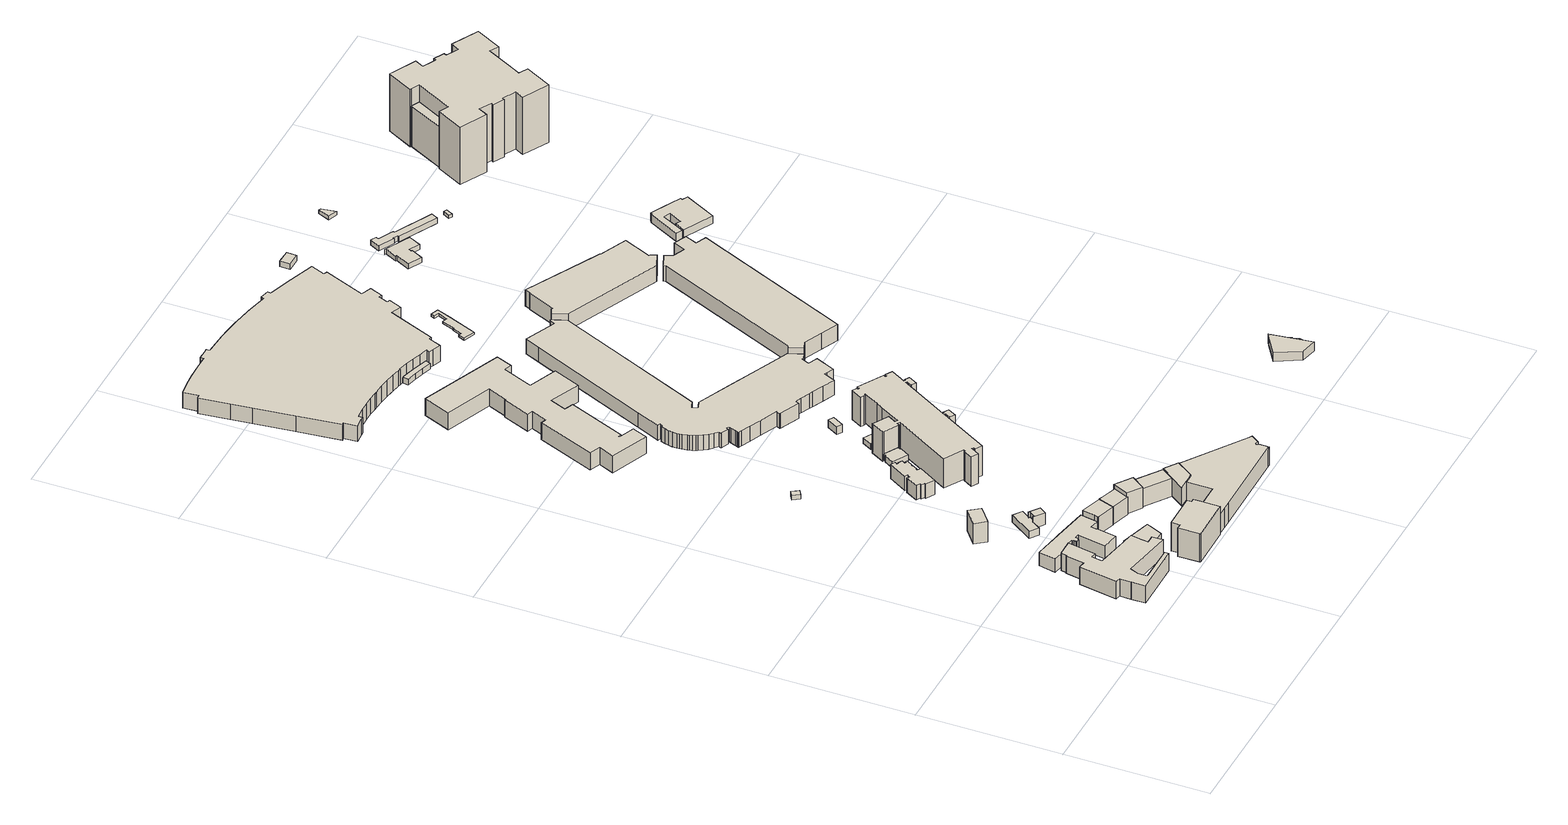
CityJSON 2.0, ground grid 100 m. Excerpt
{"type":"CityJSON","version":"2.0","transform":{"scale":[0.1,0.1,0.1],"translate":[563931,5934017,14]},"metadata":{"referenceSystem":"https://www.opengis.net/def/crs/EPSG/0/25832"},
"CityObjects":{
"building1":{"type":"Building","attributes":{"Gemeindeschluessel":"02100111","Geometrietyp2DReferenz":"3000","BezugspunktDach":"2000","function":"31001_2070","measuredHeight":17.82,"storeysAboveGround":4},"address":[{"country":"Germany","locality":"Hamburg","thoroughfareName":"Simon-von-Utrecht-Straße","postcode":"20359"}],"geometry":[{"type":"Solid","lod":"1","boundaries":[[[[0,1,2,3,4,5,6,7,8,9,10,11,12,13,14,15,16,17,18,19,20,21,22,23,24,25,26]],[[27,28,29,30,31,32,33,34,35,36,37,38,39,40,41,42,43,44,45,46,47,48,49,50,51,52,53]],[[25,27,53,26]],[[24,28,27,25]],[[23,29,28,24]],[[22,30,29,23]],[[21,31,30,22]],[[20,32,31,21]],[[19,33,32,20]],[[18,34,33,19]],[[17,35,34,18]],[[16,36,35,17]],[[15,37,36,16]],[[14,38,37,15]],[[13,39,38,14]],[[12,40,39,13]],[[11,41,40,12]],[[10,42,41,11]],[[9,43,42,10]],[[8,44,43,9]],[[7,45,44,8]],[[6,46,45,7]],[[5,47,46,6]],[[4,48,47,5]],[[3,49,48,4]],[[2,50,49,3]],[[1,51,50,2]],[[0,52,51,1]],[[26,53,52,0]]]]}]},
"building2":{"type":"Building","attributes":{"Gemeindeschluessel":"02100111","Geometrietyp2DReferenz":"3000","BezugspunktDach":"2000","function":"31001_1120","measuredHeight":20.83,"storeysAboveGround":4},"address":[{"country":"Germany","locality":"Hamburg","thoroughfareNumber":"7","thoroughfareName":"Clemens-Schultz-Straße","postcode":"20359"}],"geometry":[{"type":"Solid","lod":"1","boundaries":[[[[54,55,56,57,58,59,60,61,62,63,64,65,66,67,68,69,70,71,72,73,74,75,76,77,78,79,80]],[[81,82,83,84,85,86,87,88,89,90,91,92,93,94,95,96,97,98,99,100,101,102,103,104,105,106,107]],[[79,81,107,80]],[[78,82,81,79]],[[77,83,82,78]],[[76,84,83,77]],[[75,85,84,76]],[[74,86,85,75]],[[73,87,86,74]],[[72,88,87,73]],[[71,89,88,72]],[[70,90,89,71]],[[69,91,90,70]],[[68,92,91,69]],[[67,93,92,68]],[[66,94,93,67]],[[65,95,94,66]],[[64,96,95,65]],[[63,97,96,64]],[[62,98,97,63]],[[61,99,98,62]],[[60,100,99,61]],[[59,101,100,60]],[[58,102,101,59]],[[57,103,102,58]],[[56,104,103,57]],[[55,105,104,56]],[[54,106,105,55]],[[80,107,106,54]]]]}]},
"building3":{"type":"Building","attributes":{"Gemeindeschluessel":"02100111","Geometrietyp2DReferenz":"3000","BezugspunktDach":"2000","function":"31001_2070","measuredHeight":17,"storeysAboveGround":4},"address":[{"country":"Germany","locality":"Hamburg","thoroughfareNumber":"19","thoroughfareName":"Budapester Straße","postcode":"20359"}],"geometry":[{"type":"Solid","lod":"1","boundaries":[[[[108,109,110,111]],[[112,113,114,115]],[[110,112,115,111]],[[109,113,112,110]],[[108,114,113,109]],[[111,115,114,108]]]]}]},
"building4":{"type":"Building","attributes":{"Gemeindeschluessel":"02100111","Geometrietyp2DReferenz":"3000","BezugspunktDach":"2000","function":"31001_2070","measuredHeight":23.22,"storeysAboveGround":8},"address":[{"country":"Germany","locality":"Hamburg","thoroughfareNumber":"39","thoroughfareName":"Simon-von-Utrecht-Straße","postcode":"20359"}],"geometry":[{"type":"Solid","lod":"1","boundaries":[[[[116,117,118,119,120,121,122,123,124,125,126,127,128,129,130,131,132]],[[133,134,135,136,137,138,139,140,141,142,143,144,145,146,147,148,149]],[[131,133,149,132]],[[130,134,133,131]],[[129,135,134,130]],[[128,136,135,129]],[[127,137,136,128]],[[126,138,137,127]],[[125,139,138,126]],[[124,140,139,125]],[[123,141,140,124]],[[122,142,141,123]],[[121,143,142,122]],[[120,144,143,121]],[[119,145,144,120]],[[118,146,145,119]],[[117,147,146,118]],[[116,148,147,117]],[[132,149,148,116]]]]}]},
"building5":{"type":"Building","attributes":{"Gemeindeschluessel":"02100111","Geometrietyp2DReferenz":"3000","BezugspunktDach":"2000","function":"31001_2460","measuredHeight":4.03,"storeysAboveGround":1},"address":[{"country":"Germany","locality":"Hamburg","thoroughfareName":"Budapester Straße","postcode":"20359"}],"geometry":[{"type":"Solid","lod":"1","boundaries":[[[[150,151,152,153,154,155,156,157]],[[158,159,160,161,162,163,164,165]],[[156,158,165,157]],[[155,159,158,156]],[[154,160,159,155]],[[153,161,160,154]],[[152,162,161,153]],[[151,163,162,152]],[[150,164,163,151]],[[157,165,164,150]]]]}]},
"building6":{"type":"Building","attributes":{"Gemeindeschluessel":"02100111","Geometrietyp2DReferenz":"3000","BezugspunktDach":"2000","function":"31001_2100","measuredHeight":5.37,"storeysAboveGround":2},"address":[{"country":"Germany","locality":"Hamburg","thoroughfareNumber":"16","thoroughfareName":"Budapester Straße","postcode":"20359"}],"geometry":[{"type":"Solid","lod":"1","boundaries":[[[[166,167,168,169,170,171,172,173,174]],[[175,176,177,178,179,180,181,182,183]],[[173,175,183,174]],[[172,176,175,173]],[[171,177,176,172]],[[170,178,177,171]],[[169,179,178,170]],[[168,180,179,169]],[[167,181,180,168]],[[166,182,181,167]],[[174,183,182,166]]]]}]},
"building7":{"type":"Building","attributes":{"Gemeindeschluessel":"02100111","Geometrietyp2DReferenz":"3000","BezugspunktDach":"2000","function":"51009_1610","measuredHeight":9},"address":[{"country":"Germany","locality":"Hamburg","postcode":"20359"}],"geometry":[{"type":"Solid","lod":"1","boundaries":[[[[184,185,186,187,188,189,190,191]],[[192,193,194,195,196,197,198,199]],[[190,192,199,191]],[[189,193,192,190]],[[188,194,193,189]],[[187,195,194,188]],[[186,196,195,187]],[[185,197,196,186]],[[184,198,197,185]],[[191,199,198,184]]]]}]},
"building8":{"type":"Building","attributes":{"Gemeindeschluessel":"02100111","Geometrietyp2DReferenz":"3000","BezugspunktDach":"2000","function":"31001_1010","measuredHeight":16.25,"storeysAboveGround":4},"address":[{"country":"Germany","locality":"Hamburg","thoroughfareNumber":"1","thoroughfareName":"Clemens-Schultz-Straße","postcode":"20359"}],"geometry":[{"type":"Solid","lod":"1","boundaries":[[[[200,201,202,203,204,205]],[[206,207,208,209,210,211]],[[204,206,211,205]],[[203,207,206,204]],[[202,208,207,203]],[[201,209,208,202]],[[200,210,209,201]],[[205,211,210,200]]]]}]},
"building9":{"type":"Building","attributes":{"Gemeindeschluessel":"02100111","Geometrietyp2DReferenz":"3000","BezugspunktDach":"2000","function":"31001_2500","measuredHeight":3.4,"storeysAboveGround":1},"address":[{"country":"Germany","locality":"Hamburg","thoroughfareName":"Heiligengeistfeld","postcode":"20359"}],"geometry":[{"type":"Solid","lod":"1","boundaries":[[[[212,213,214,215]],[[216,217,218,219]],[[214,216,219,215]],[[213,217,216,214]],[[212,218,217,213]],[[215,219,218,212]]]]}]},
"building10":{"type":"Building","attributes":{"Gemeindeschluessel":"02100111","Geometrietyp2DReferenz":"3000","BezugspunktDach":"2000","function":"31001_1010","measuredHeight":15.97,"storeysAboveGround":4},"address":[{"country":"Germany","locality":"Hamburg","thoroughfareNumber":"14","thoroughfareName":"Budapester Straße","postcode":"20359"}],"geometry":[{"type":"Solid","lod":"1","boundaries":[[[[220,221,222,223,224,225,226]],[[227,228,229,230,231,232,233]],[[225,227,233,226]],[[224,228,227,225]],[[223,229,228,224]],[[222,230,229,223]],[[221,231,230,222]],[[220,232,231,221]],[[226,233,232,220]]]]}]},
"building11":{"type":"Building","attributes":{"Gemeindeschluessel":"02100111","Geometrietyp2DReferenz":"3000","BezugspunktDach":"2000","function":"31001_1010","measuredHeight":18.96,"storeysAboveGround":4},"address":[{"country":"Germany","locality":"Hamburg","thoroughfareNumber":"13","thoroughfareName":"Budapester Straße","postcode":"20359"}],"geometry":[{"type":"Solid","lod":"1","boundaries":[[[[234,235,236,237,238]],[[239,240,241,242,243]],[[237,239,243,238]],[[236,240,239,237]],[[235,241,240,236]],[[234,242,241,235]],[[238,243,242,234]]]]}]},
"building12":{"type":"Building","attributes":{"Gemeindeschluessel":"02100111","Geometrietyp2DReferenz":"3000","BezugspunktDach":"2000","function":"31001_2500","measuredHeight":16.58,"storeysAboveGround":5},"address":[{"country":"Germany","locality":"Hamburg","thoroughfareName":"Budapester Straße","postcode":"20359"}],"geometry":[{"type":"Solid","lod":"1","boundaries":[[[[244,245,246,247,248,249,250,251,252,253,254,255,256,257,258,259,260,261,262,263,264,265,266,267,268,269,270,271]],[[272,273,274,275,276,277,278,279,280,281,282,283,284,285,286,287,288,289,290,291,292,293,294,295,296,297,298,299]],[[270,272,299,271]],[[269,273,272,270]],[[268,274,273,269]],[[267,275,274,268]],[[266,276,275,267]],[[265,277,276,266]],[[264,278,277,265]],[[263,279,278,264]],[[262,280,279,263]],[[261,281,280,262]],[[260,282,281,261]],[[259,283,282,260]],[[258,284,283,259]],[[257,285,284,258]],[[256,286,285,257]],[[255,287,286,256]],[[254,288,287,255]],[[253,289,288,254]],[[252,290,289,253]],[[251,291,290,252]],[[250,292,291,251]],[[249,293,292,250]],[[248,294,293,249]],[[247,295,294,248]],[[246,296,295,247]],[[245,297,296,246]],[[244,298,297,245]],[[271,299,298,244]]]]}]},
"building13":{"type":"Building","attributes":{"Gemeindeschluessel":"02100111","Geometrietyp2DReferenz":"3000","BezugspunktDach":"2000","function":"31001_1010","measuredHeight":15.89,"storeysAboveGround":4},"address":[{"country":"Germany","locality":"Hamburg","thoroughfareNumber":"11","thoroughfareName":"Budapester Straße","postcode":"20359"}],"geometry":[{"type":"Solid","lod":"1","boundaries":[[[[300,301,302,303]],[[304,305,306,307]],[[302,304,307,303]],[[301,305,304,302]],[[300,306,305,301]],[[303,307,306,300]]]]}]},
"building14":{"type":"Building","attributes":{"Gemeindeschluessel":"02100111","Geometrietyp2DReferenz":"3000","BezugspunktDach":"2000","function":"31001_2070","measuredHeight":15.96,"storeysAboveGround":4},"address":[{"country":"Germany","locality":"Hamburg","thoroughfareNumber":"10","thoroughfareName":"Budapester Straße","postcode":"20359"}],"geometry":[{"type":"Solid","lod":"1","boundaries":[[[[308,309,310,311,312,313,314,315]],[[316,317,318,319,320,321,322,323]],[[314,316,323,315]],[[313,317,316,314]],[[312,318,317,313]],[[311,319,318,312]],[[310,320,319,311]],[[309,321,320,310]],[[308,322,321,309]],[[315,323,322,308]]]]}]},
"building15":{"type":"Building","attributes":{"Gemeindeschluessel":"02100111","Geometrietyp2DReferenz":"3000","BezugspunktDach":"2000","function":"31001_2070","measuredHeight":21.56,"storeysAboveGround":5},"address":[{"country":"Germany","locality":"Hamburg","thoroughfareNumber":"41","thoroughfareName":"Simon-von-Utrecht-Straße","postcode":"20359"}],"geometry":[{"type":"Solid","lod":"1","boundaries":[[[[324,325,326,327,328,329,330,331,332,333,334,335,336,337,338,339,340,341,342,343,344,345,346,347]],[[348,349,350,351,352,353,354,355,356,357,358,359,360,361,362,363,364,365,366,367,368,369,370,371]],[[346,348,371,347]],[[345,349,348,346]],[[344,350,349,345]],[[343,351,350,344]],[[342,352,351,343]],[[341,353,352,342]],[[340,354,353,341]],[[339,355,354,340]],[[338,356,355,339]],[[337,357,356,338]],[[336,358,357,337]],[[335,359,358,336]],[[334,360,359,335]],[[333,361,360,334]],[[332,362,361,333]],[[331,363,362,332]],[[330,364,363,331]],[[329,365,364,330]],[[328,366,365,329]],[[327,367,366,328]],[[326,368,367,327]],[[325,369,368,326]],[[324,370,369,325]],[[347,371,370,324]]]]}]},
"building16":{"type":"Building","attributes":{"Gemeindeschluessel":"02100111","Geometrietyp2DReferenz":"3000","BezugspunktDach":"2000","function":"31001_2500","measuredHeight":4.61,"storeysAboveGround":1},"address":[{"country":"Germany","locality":"Hamburg","thoroughfareName":"Budapester Straße","postcode":"20359"}],"geometry":[{"type":"Solid","lod":"1","boundaries":[[[[372,373,374,375,376,377,378,379]],[[380,381,382,383,384,385,386,387]],[[378,380,387,379]],[[377,381,380,378]],[[376,382,381,377]],[[375,383,382,376]],[[374,384,383,375]],[[373,385,384,374]],[[372,386,385,373]],[[379,387,386,372]]]]}]},
"building17":{"type":"Building","attributes":{"name":"Berufliche Schule für Banken, Versicherungen und Recht mit Beruflichem Gymnasium St. Pauli","Gemeindeschluessel":"02100111","Geometrietyp2DReferenz":"3000","BezugspunktDach":"2000","function":"31001_3020","measuredHeight":22.19,"storeysAboveGround":5},"address":[{"country":"Germany","locality":"Hamburg","thoroughfareNumber":"58","thoroughfareName":"Budapester Straße","postcode":"20359"}],"geometry":[{"type":"Solid","lod":"1","boundaries":[[[[388,389,390,391,392,393,394,395,396,397,398,399,400,401,402,403,404,405,406,407,408,409,410,411,412,413]],[[414,415,416,417,418,419,420,421,422,423,424,425,426,427,428,429,430,431,432,433,434,435,436,437,438,439]],[[412,414,439,413]],[[411,415,414,412]],[[410,416,415,411]],[[409,417,416,410]],[[408,418,417,409]],[[407,419,418,408]],[[406,420,419,407]],[[405,421,420,406]],[[404,422,421,405]],[[403,423,422,404]],[[402,424,423,403]],[[401,425,424,402]],[[400,426,425,401]],[[399,427,426,400]],[[398,428,427,399]],[[397,429,428,398]],[[396,430,429,397]],[[395,431,430,396]],[[394,432,431,395]],[[393,433,432,394]],[[392,434,433,393]],[[391,435,434,392]],[[390,436,435,391]],[[389,437,436,390]],[[388,438,437,389]],[[413,439,438,388]]]]}]},
"building18":{"type":"Building","attributes":{"Gemeindeschluessel":"02100111","Geometrietyp2DReferenz":"3000","BezugspunktDach":"2000","function":"31001_2500","measuredHeight":4.19,"storeysAboveGround":1},"address":[{"country":"Germany","locality":"Hamburg","thoroughfareName":"Budapester Straße","postcode":"20359"}],"geometry":[{"type":"Solid","lod":"1","boundaries":[[[[440,441,442,443,444,445,446,447]],[[448,449,450,451,452,453,454,455]],[[446,448,455,447]],[[445,449,448,446]],[[444,450,449,445]],[[443,451,450,444]],[[442,452,451,443]],[[441,453,452,442]],[[440,454,453,441]],[[447,455,454,440]]]]}]},
"building19":{"type":"Building","attributes":{"Gemeindeschluessel":"02100111","Geometrietyp2DReferenz":"3000","BezugspunktDach":"2000","function":"31001_2500","measuredHeight":45.59,"storeysAboveGround":8},"address":[{"country":"Germany","locality":"Hamburg","thoroughfareNumber":"18","thoroughfareName":"Budapester Straße","postcode":"20359"}],"geometry":[{"type":"Solid","lod":"1","boundaries":[[[[456,457,458,459,460,461,462,463,464,465,466,467,468,469,470,471,472,473,474,475,476,477,478,479,480,481,482,483,484,485,486,487,488,489,490,491,492,493,494,495,496,497,498,499,500,501,502,503,504,505,506,507,508,509,510,511]],[[512,513,514,515,516,517,518,519,520,521,522,523,524,525,526,527,528,529,530,531,532,533,534,535,536,537,538,539,540,541,542,543,544,545,546,547,548,549,550,551,552,553,554,555,556,557,558,559,560,561,562,563,564,565,566,567]],[[510,512,567,511]],[[509,513,512,510]],[[508,514,513,509]],[[507,515,514,508]],[[506,516,515,507]],[[505,517,516,506]],[[504,518,517,505]],[[503,519,518,504]],[[502,520,519,503]],[[501,521,520,502]],[[500,522,521,501]],[[499,523,522,500]],[[498,524,523,499]],[[497,525,524,498]],[[496,526,525,497]],[[495,527,526,496]],[[494,528,527,495]],[[493,529,528,494]],[[492,530,529,493]],[[491,531,530,492]],[[490,532,531,491]],[[489,533,532,490]],[[488,534,533,489]],[[487,535,534,488]],[[486,536,535,487]],[[485,537,536,486]],[[484,538,537,485]],[[483,539,538,484]],[[482,540,539,483]],[[481,541,540,482]],[[480,542,541,481]],[[479,543,542,480]],[[478,544,543,479]],[[477,545,544,478]],[[476,546,545,477]],[[475,547,546,476]],[[474,548,547,475]],[[473,549,548,474]],[[472,550,549,473]],[[471,551,550,472]],[[470,552,551,471]],[[469,553,552,470]],[[468,554,553,469]],[[467,555,554,468]],[[466,556,555,467]],[[465,557,556,466]],[[464,558,557,465]],[[463,559,558,464]],[[462,560,559,463]],[[461,561,560,462]],[[460,562,561,461]],[[459,563,562,460]],[[458,564,563,459]],[[457,565,564,458]],[[456,566,565,457]],[[511,567,566,456]]]]}]},
"building20":{"type":"Building","attributes":{"Gemeindeschluessel":"02100111","Geometrietyp2DReferenz":"3000","BezugspunktDach":"2000","function":"31001_2500","measuredHeight":6.09,"storeysAboveGround":1},"address":[{"country":"Germany","locality":"Hamburg","thoroughfareName":"Budapester Straße","postcode":"20359"}],"geometry":[{"type":"Solid","lod":"1","boundaries":[[[[568,569,570,571]],[[572,573,574,575]],[[570,572,575,571]],[[569,573,572,570]],[[568,574,573,569]],[[571,575,574,568]]]]}]},
"building21":{"type":"Building","attributes":{"Gemeindeschluessel":"02100111","Geometrietyp2DReferenz":"3000","BezugspunktDach":"2000","function":"31001_2500","measuredHeight":3.79,"storeysAboveGround":1},"address":[{"country":"Germany","locality":"Hamburg","thoroughfareName":"Budapester Straße","postcode":"20359"}],"geometry":[{"type":"Solid","lod":"1","boundaries":[[[[576,577,578,579]],[[580,581,582,583]],[[578,580,583,579]],[[577,581,580,578]],[[576,582,581,577]],[[579,583,582,576]]]]}]},
"building22":{"type":"Building","attributes":{"Gemeindeschluessel":"02100111","Geometrietyp2DReferenz":"3000","BezugspunktDach":"2000","function":"51009_1610","measuredHeight":4.45},"address":[{"country":"Germany","locality":"Hamburg","postcode":"20359"}],"geometry":[{"type":"Solid","lod":"1","boundaries":[[[[584,585,586,587,588,589,590]],[[591,592,593,594,595,596,597]],[[589,591,597,590]],[[588,592,591,589]],[[587,593,592,588]],[[586,594,593,587]],[[585,595,594,586]],[[584,596,595,585]],[[590,597,596,584]]]]}]},
"building23":{"type":"Building","attributes":{"Gemeindeschluessel":"02100111","Geometrietyp2DReferenz":"3000","BezugspunktDach":"2000","function":"31001_3230","measuredHeight":22.97,"storeysAboveGround":5},"address":[{"country":"Germany","locality":"Hamburg","thoroughfareNumber":"2","thoroughfareName":"Heiligengeistfeld","postcode":"20359"}],"geometry":[{"type":"Solid","lod":"1","boundaries":[[[[598,599,600,601,602,603,604,605,606,607,608,609,610,611,612,613,614,615,616,617,618,619,620,621,622,623,624,625,626,627,628,629,630,631,632,633,634,635,636,637,638,639,640,641,642,643,644,645,646,647,648,649,650,651,652,653,654,655,656,657,658,659,660,661,662,663,664,665,666,667,668,669,670,671,672,673,674,675,676,677,678,679,680]],[[681,682,683,684,685,686,687,688,689,690,691,692,693,694,695,696,697,698,699,700,701,702,703,704,705,706,707,708,709,710,711,712,713,714,715,716,717,718,719,720,721,722,723,724,725,726,727,728,729,730,731,732,733,734,735,736,737,738,739,740,741,742,743,744,745,746,747,748,749,750,751,752,753,754,755,756,757,758,759,760,761,762,763]],[[679,681,763,680]],[[678,682,681,679]],[[677,683,682,678]],[[676,684,683,677]],[[675,685,684,676]],[[674,686,685,675]],[[673,687,686,674]],[[672,688,687,673]],[[671,689,688,672]],[[670,690,689,671]],[[669,691,690,670]],[[668,692,691,669]],[[667,693,692,668]],[[666,694,693,667]],[[665,695,694,666]],[[664,696,695,665]],[[663,697,696,664]],[[662,698,697,663]],[[661,699,698,662]],[[660,700,699,661]],[[659,701,700,660]],[[658,702,701,659]],[[657,703,702,658]],[[656,704,703,657]],[[655,705,704,656]],[[654,706,705,655]],[[653,707,706,654]],[[652,708,707,653]],[[651,709,708,652]],[[650,710,709,651]],[[649,711,710,650]],[[648,712,711,649]],[[647,713,712,648]],[[646,714,713,647]],[[645,715,714,646]],[[644,716,715,645]],[[643,717,716,644]],[[642,718,717,643]],[[641,719,718,642]],[[640,720,719,641]],[[639,721,720,640]],[[638,722,721,639]],[[637,723,722,638]],[[636,724,723,637]],[[635,725,724,636]],[[634,726,725,635]],[[633,727,726,634]],[[632,728,727,633]],[[631,729,728,632]],[[630,730,729,631]],[[629,731,730,630]],[[628,732,731,629]],[[627,733,732,628]],[[626,734,733,627]],[[625,735,734,626]],[[624,736,735,625]],[[623,737,736,624]],[[622,738,737,623]],[[621,739,738,622]],[[620,740,739,621]],[[619,741,740,620]],[[618,742,741,619]],[[617,743,742,618]],[[616,744,743,617]],[[615,745,744,616]],[[614,746,745,615]],[[613,747,746,614]],[[612,748,747,613]],[[611,749,748,612]],[[610,750,749,611]],[[609,751,750,610]],[[608,752,751,609]],[[607,753,752,608]],[[606,754,753,607]],[[605,755,754,606]],[[604,756,755,605]],[[603,757,756,604]],[[602,758,757,603]],[[601,759,758,602]],[[600,760,759,601]],[[599,761,760,600]],[[598,762,761,599]],[[680,763,762,598]]]]}]},
"building24":{"type":"Building","attributes":{"Gemeindeschluessel":"02100111","Geometrietyp2DReferenz":"3000","BezugspunktDach":"2000","function":"31001_2010","measuredHeight":12.13,"storeysAboveGround":3},"address":[{"country":"Germany","locality":"Hamburg","thoroughfareNumber":"60","thoroughfareName":"Budapester Straße","postcode":"20359"}],"geometry":[{"type":"Solid","lod":"1","boundaries":[[[[764,765,766,767,768,769,770,771,772,773,774,775,776,777,778,779,780,781,782,783,784,785,786,787,788,789,790,791,792,793,794,795,796,797,798,799,800,801,802,803,804,805,806,807,808,809,810,811,812,813,814,815,816,817,818,819,820,821,822,823,824,825,826,827,828,829,830]],[[831,832,833,834,835,836,837,838,839,840,841,842,843,844,845,846,847,848,849,850,851,852,853,854,855,856,857,858,859,860,861,862,863,864,865,866,867,868,869,870,871,872,873,874,875,876,877,878,879,880,881,882,883,884,885,886,887,888,889,890,891,892,893,894,895,896,897]],[[829,831,897,830]],[[828,832,831,829]],[[827,833,832,828]],[[826,834,833,827]],[[825,835,834,826]],[[824,836,835,825]],[[823,837,836,824]],[[822,838,837,823]],[[821,839,838,822]],[[820,840,839,821]],[[819,841,840,820]],[[818,842,841,819]],[[817,843,842,818]],[[816,844,843,817]],[[815,845,844,816]],[[814,846,845,815]],[[813,847,846,814]],[[812,848,847,813]],[[811,849,848,812]],[[810,850,849,811]],[[809,851,850,810]],[[808,852,851,809]],[[807,853,852,808]],[[806,854,853,807]],[[805,855,854,806]],[[804,856,855,805]],[[803,857,856,804]],[[802,858,857,803]],[[801,859,858,802]],[[800,860,859,801]],[[799,861,860,800]],[[798,862,861,799]],[[797,863,862,798]],[[796,864,863,797]],[[795,865,864,796]],[[794,866,865,795]],[[793,867,866,794]],[[792,868,867,793]],[[791,869,868,792]],[[790,870,869,791]],[[789,871,870,790]],[[788,872,871,789]],[[787,873,872,788]],[[786,874,873,787]],[[785,875,874,786]],[[784,876,875,785]],[[783,877,876,784]],[[782,878,877,783]],[[781,879,878,782]],[[780,880,879,781]],[[779,881,880,780]],[[778,882,881,779]],[[777,883,882,778]],[[776,884,883,777]],[[775,885,884,776]],[[774,886,885,775]],[[773,887,886,774]],[[772,888,887,773]],[[771,889,888,772]],[[770,890,889,771]],[[769,891,890,770]],[[768,892,891,769]],[[767,893,892,768]],[[766,894,893,767]],[[765,895,894,766]],[[764,896,895,765]],[[830,897,896,764]]]]}]},
"building25":{"type":"Building","attributes":{"Gemeindeschluessel":"02100111","Geometrietyp2DReferenz":"3000","BezugspunktDach":"2000","function":"31001_3030","measuredHeight":3.39,"storeysAboveGround":2},"address":[{"country":"Germany","locality":"Hamburg","thoroughfareName":"Budapester Straße","postcode":"20359"}],"geometry":[{"type":"Solid","lod":"1","boundaries":[[[[898,899,900,901,902,903,904,905,906,907,908,909,910,911]],[[912,913,914,915,916,917,918,919,920,921,922,923,924,925]],[[910,912,925,911]],[[909,913,912,910]],[[908,914,913,909]],[[907,915,914,908]],[[906,916,915,907]],[[905,917,916,906]],[[904,918,917,905]],[[903,919,918,904]],[[902,920,919,903]],[[901,921,920,902]],[[900,922,921,901]],[[899,923,922,900]],[[898,924,923,899]],[[911,925,924,898]]]]}]},
"building26":{"type":"Building","attributes":{"Gemeindeschluessel":"02100111","Geometrietyp2DReferenz":"3000","BezugspunktDach":"2000","function":"51009_1610","measuredHeight":6.85},"address":[{"country":"Germany","locality":"Hamburg","postcode":"20359"}],"geometry":[{"type":"Solid","lod":"1","boundaries":[[[[926,927,928,929,930,931]],[[932,933,934,935,936,937]],[[930,932,937,931]],[[929,933,932,930]],[[928,934,933,929]],[[927,935,934,928]],[[926,936,935,927]],[[931,937,936,926]]]]}]},
"building27":{"type":"Building","attributes":{"Gemeindeschluessel":"02100111","Geometrietyp2DReferenz":"3000","BezugspunktDach":"2000","function":"31001_3230","measuredHeight":21.65,"storeysAboveGround":4},"address":[{"country":"Germany","locality":"Hamburg","thoroughfareName":"Heiligengeistfeld","postcode":"20359"}],"geometry":[{"type":"Solid","lod":"1","boundaries":[[[[938,939,940,941,942,943,944,945,946,947,948,949,950,951,952]],[[953,954,955,956,957,958,959,960,961,962,963,964,965,966,967]],[[951,953,967,952]],[[950,954,953,951]],[[949,955,954,950]],[[948,956,955,949]],[[947,957,956,948]],[[946,958,957,947]],[[945,959,958,946]],[[944,960,959,945]],[[943,961,960,944]],[[942,962,961,943]],[[941,963,962,942]],[[940,964,963,941]],[[939,965,964,940]],[[938,966,965,939]],[[952,967,966,938]]]]}]},
"building28":{"type":"Building","attributes":{"Gemeindeschluessel":"02100111","Geometrietyp2DReferenz":"3000","BezugspunktDach":"2000","function":"31001_2420","measuredHeight":6.14,"storeysAboveGround":1},"address":[{"country":"Germany","locality":"Hamburg","thoroughfareName":"Glacischaussee","postcode":"20359"}],"geometry":[{"type":"Solid","lod":"1","boundaries":[[[[968,969,970,971,972,973,974,975,976,977,978,979,980,981,982,983,984,985]],[[986,987,988,989,990,991,992,993,994,995,996,997,998,999,1000,1001,1002,1003]],[[984,986,1003,985]],[[983,987,986,984]],[[982,988,987,983]],[[981,989,988,982]],[[980,990,989,981]],[[979,991,990,980]],[[978,992,991,979]],[[977,993,992,978]],[[976,994,993,977]],[[975,995,994,976]],[[974,996,995,975]],[[973,997,996,974]],[[972,998,997,973]],[[971,999,998,972]],[[970,1000,999,971]],[[969,1001,1000,970]],[[968,1002,1001,969]],[[985,1003,1002,968]]]]}]},
"building29":{"type":"Building","attributes":{"Gemeindeschluessel":"02100111","Geometrietyp2DReferenz":"3000","BezugspunktDach":"2000","function":"31001_3230","measuredHeight":21.25,"storeysAboveGround":4},"address":[{"country":"Germany","locality":"Hamburg","thoroughfareName":"Heiligengeistfeld","postcode":"20359"}],"geometry":[{"type":"Solid","lod":"1","boundaries":[[[[1004,1005,1006,1007,1008,1009,1010,1011,1012,1013,1014,1015,1016,1017,1018]],[[1019,1020,1021,1022,1023,1024,1025,1026,1027,1028,1029,1030,1031,1032,1033]],[[1017,1019,1033,1018]],[[1016,1020,1019,1017]],[[1015,1021,1020,1016]],[[1014,1022,1021,1015]],[[1013,1023,1022,1014]],[[1012,1024,1023,1013]],[[1011,1025,1024,1012]],[[1010,1026,1025,1011]],[[1009,1027,1026,1010]],[[1008,1028,1027,1009]],[[1007,1029,1028,1008]],[[1006,1030,1029,1007]],[[1005,1031,1030,1006]],[[1004,1032,1031,1005]],[[1018,1033,1032,1004]]]]}]},
"building30":{"type":"Building","attributes":{"Gemeindeschluessel":"02100111","Geometrietyp2DReferenz":"3000","BezugspunktDach":"2000","function":"31001_2131","measuredHeight":4.2,"storeysAboveGround":1},"address":[{"country":"Germany","locality":"Hamburg","thoroughfareName":"Neuer Kamp","postcode":"20359"}],"geometry":[{"type":"Solid","lod":"1","boundaries":[[[[1034,1035,1036,1037]],[[1038,1039,1040,1041]],[[1036,1038,1041,1037]],[[1035,1039,1038,1036]],[[1034,1040,1039,1035]],[[1037,1041,1040,1034]]]]}]},
"building31":{"type":"Building","attributes":{"Gemeindeschluessel":"02100111","Geometrietyp2DReferenz":"3000","BezugspunktDach":"2000","function":"31001_3210","measuredHeight":3.84,"storeysAboveGround":1},"address":[{"country":"Germany","locality":"Hamburg","thoroughfareNumber":"71","thoroughfareName":"Feldstraße","postcode":"20359"}],"geometry":[{"type":"Solid","lod":"1","boundaries":[[[[1042,1043,1044,1045,1046,1047,1048,1049,1050,1051,1052,1053]],[[1054,1055,1056,1057,1058,1059,1060,1061,1062,1063,1064,1065]],[[1052,1054,1065,1053]],[[1051,1055,1054,1052]],[[1050,1056,1055,1051]],[[1049,1057,1056,1050]],[[1048,1058,1057,1049]],[[1047,1059,1058,1048]],[[1046,1060,1059,1047]],[[1045,1061,1060,1046]],[[1044,1062,1061,1045]],[[1043,1063,1062,1044]],[[1042,1064,1063,1043]],[[1053,1065,1064,1042]]]]}]},
"building32":{"type":"Building","attributes":{"Gemeindeschluessel":"02100111","Geometrietyp2DReferenz":"3000","BezugspunktDach":"2000","function":"31001_2600","measuredHeight":4.6,"storeysAboveGround":1},"address":[{"country":"Germany","locality":"Hamburg","thoroughfareName":"Feldstraße","postcode":"20359"}],"geometry":[{"type":"Solid","lod":"1","boundaries":[[[[1066,1067,1068,1069,1070,1071,1072,1073,1074,1075,1076,1077]],[[1078,1079,1080,1081,1082,1083,1084,1085,1086,1087,1088,1089]],[[1076,1078,1089,1077]],[[1075,1079,1078,1076]],[[1074,1080,1079,1075]],[[1073,1081,1080,1074]],[[1072,1082,1081,1073]],[[1071,1083,1082,1072]],[[1070,1084,1083,1071]],[[1069,1085,1084,1070]],[[1068,1086,1085,1069]],[[1067,1087,1086,1068]],[[1066,1088,1087,1067]],[[1077,1089,1088,1066]]]]}]},
"building33":{"type":"Building","attributes":{"Gemeindeschluessel":"02100111","Geometrietyp2DReferenz":"3000","BezugspunktDach":"2000","function":"31001_2600","measuredHeight":2.98,"storeysAboveGround":1},"address":[{"country":"Germany","locality":"Hamburg","thoroughfareName":"Feldstraße","postcode":"20359"}],"geometry":[{"type":"Solid","lod":"1","boundaries":[[[[1090,1091,1092,1093]],[[1094,1095,1096,1097]],[[1092,1094,1097,1093]],[[1091,1095,1094,1092]],[[1090,1096,1095,1091]],[[1093,1097,1096,1090]]]]}]},
"building34":{"type":"Building","attributes":{"Gemeindeschluessel":"02100111","Geometrietyp2DReferenz":"3000","BezugspunktDach":"2000","function":"31001_2600","measuredHeight":2.48,"storeysAboveGround":1},"address":[{"country":"Germany","locality":"Hamburg","thoroughfareName":"Feldstraße","postcode":"20359"}],"geometry":[{"type":"Solid","lod":"1","boundaries":[[[[1098,1099,1100,1101]],[[1102,1103,1104,1105]],[[1100,1102,1105,1101]],[[1099,1103,1102,1100]],[[1098,1104,1103,1099]],[[1101,1105,1104,1098]]]]}]},
"building35":{"type":"Building","attributes":{"name":"Polizei","Gemeindeschluessel":"02100111","Geometrietyp2DReferenz":"3000","BezugspunktDach":"2000","function":"31001_3070","measuredHeight":8.3,"storeysAboveGround":2},"address":[{"country":"Germany","locality":"Hamburg","thoroughfareName":"Feldstraße","postcode":"20359"}],"geometry":[{"type":"Solid","lod":"1","boundaries":[[[[1106,1107,1108,1109,1110,1111,1112,1113,1114,1115,1116,1117,1118,1119,1120]],[[1121,1122,1123,1124,1125,1126,1127,1128,1129,1130,1131,1132,1133,1134,1135]],[[1119,1121,1135,1120]],[[1118,1122,1121,1119]],[[1117,1123,1122,1118]],[[1116,1124,1123,1117]],[[1115,1125,1124,1116]],[[1114,1126,1125,1115]],[[1113,1127,1126,1114]],[[1112,1128,1127,1113]],[[1111,1129,1128,1112]],[[1110,1130,1129,1111]],[[1109,1131,1130,1110]],[[1108,1132,1131,1109]],[[1107,1133,1132,1108]],[[1106,1134,1133,1107]],[[1120,1135,1134,1106]]]]}]},
"building36":{"type":"Building","attributes":{"Gemeindeschluessel":"02100111","Geometrietyp2DReferenz":"3000","BezugspunktDach":"2000","function":"31001_2460","measuredHeight":31.38,"storeysAboveGround":1},"address":[{"country":"Germany","locality":"Hamburg","thoroughfareName":"Feldstraße","postcode":"20359"}],"geometry":[{"type":"Solid","lod":"1","boundaries":[[[[1136,1137,1138,1139]],[[1140,1141,1142,1143]],[[1138,1140,1143,1139]],[[1137,1141,1140,1138]],[[1136,1142,1141,1137]],[[1139,1143,1142,1136]]]]}]},
"building37":{"type":"Building","attributes":{"Gemeindeschluessel":"02100111","Geometrietyp2DReferenz":"3000","BezugspunktDach":"2000","function":"31001_2010","measuredHeight":61.82,"storeysAboveGround":6},"address":[{"country":"Germany","locality":"Hamburg","thoroughfareNumber":"66","thoroughfareName":"Feldstraße","postcode":"20359"}],"geometry":[{"type":"Solid","lod":"1","boundaries":[[[[1144,1145,1146,1147,1148,1149,1150,1151,1152,1153,1154,1155,1156,1157,1139,1138,1137,1136,1158,1159,1160,1161,1162,1163,1164,1165,1166,1167,1168,1169]],[[1170,1171,1172,1173,1174,1175,1176,1177,1178,1179,1180,1181,1182,1183,1184,1185,1186,1187,1188,1189,1190,1191,1192,1193,1194,1195,1196,1197,1198,1199]],[[1168,1170,1199,1169]],[[1167,1171,1170,1168]],[[1166,1172,1171,1167]],[[1165,1173,1172,1166]],[[1164,1174,1173,1165]],[[1163,1175,1174,1164]],[[1162,1176,1175,1163]],[[1161,1177,1176,1162]],[[1160,1178,1177,1161]],[[1159,1179,1178,1160]],[[1158,1180,1179,1159]],[[1136,1181,1180,1158]],[[1137,1182,1181,1136]],[[1138,1183,1182,1137]],[[1139,1184,1183,1138]],[[1157,1185,1184,1139]],[[1156,1186,1185,1157]],[[1155,1187,1186,1156]],[[1154,1188,1187,1155]],[[1153,1189,1188,1154]],[[1152,1190,1189,1153]],[[1151,1191,1190,1152]],[[1150,1192,1191,1151]],[[1149,1193,1192,1150]],[[1148,1194,1193,1149]],[[1147,1195,1194,1148]],[[1146,1196,1195,1147]],[[1145,1197,1196,1146]],[[1144,1198,1197,1145]],[[1169,1199,1198,1144]]]]}]}
},
"vertices":[
[1002,196,5],[1002,168,5],[639,162,5],[638,260,5],[639,260,5],[639,340,5],[603,347,5],[651,615,5],[651,616,5],[697,608,5],[721,738,5],[727,737,5],[735,780,5],[848,780,5],[813,582,5],[776,589,5],[763,514,5],[1078,457,5],[1064,383,5],[1058,331,5],[1116,332,5],[1117,267,5],[1117,257,5],[1117,255,5],[758,319,5],[735,260,5],[736,194,5],[735,260,140],[758,319,140],[1117,255,140],[1117,257,140],[1117,267,140],[1116,332,140],[1058,331,140],[1064,383,140],[1078,457,140],[763,514,140],[776,589,140],[813,582,140],[848,780,140],[735,780,140],[727,737,140],[721,738,140],[697,608,140],[651,616,140],[651,615,140],[603,347,140],[639,340,140],[639,260,140],[638,260,140],[639,162,140],[1002,168,140],[1002,196,140],[736,194,140],
[1127,709,30],[1063,721,30],[1056,679,30],[1062,678,30],[1038,542,30],[921,563,30],[957,761,30],[925,766,30],[921,745,30],[912,746,30],[910,737,30],[891,740,30],[893,750,30],[889,750,30],[892,765,30],[884,766,30],[884,767,30],[885,773,30],[848,780,30],[735,780,30],[671,791,30],[671,793,30],[693,911,30],[868,879,30],[903,873,30],[1149,829,30],[1131,729,30],[1149,829,134],[903,873,134],[868,879,134],[693,911,134],[671,793,134],[671,791,134],[735,780,134],[848,780,134],[885,773,134],[884,767,134],[884,766,134],[892,765,134],[889,750,134],[893,750,134],[891,740,134],[910,737,134],[912,746,134],[921,745,134],[925,766,134],[957,761,134],[921,563,134],[1038,542,134],[1062,678,134],[1056,679,134],[1063,721,134],[1127,709,134],[1131,729,134],
[727,1374,33],[839,1463,33],[896,1389,33],[785,1300,33],[896,1389,190],[839,1463,190],[727,1374,190],[785,1300,190],
[1120,4,41],[1120,12,41],[1117,157,41],[1118,157,41],[1153,157,41],[1152,218,41],[1194,219,41],[1351,221,41],[1401,222,41],[1402,189,41],[1426,190,41],[1426,173,41],[1427,161,41],[1427,158,41],[1427,98,41],[1428,10,41],[1428,8,41],[1428,10,261],[1427,98,261],[1427,158,261],[1427,161,261],[1426,173,261],[1426,190,261],[1402,189,261],[1401,222,261],[1351,221,261],[1194,219,261],[1152,218,261],[1153,157,261],[1118,157,261],[1117,157,261],[1120,12,261],[1120,4,261],[1428,8,261],
[1089,513,29],[1307,448,29],[1297,426,29],[1255,331,29],[1187,331,29],[1116,332,29],[1058,331,29],[1064,383,29],[1058,331,70],[1116,332,70],[1187,331,70],[1255,331,70],[1297,426,70],[1307,448,70],[1089,513,70],[1064,383,70],
[1028,1242,37],[1082,1205,37],[1088,1197,37],[1046,1136,37],[1054,1131,37],[1026,1090,37],[1017,1097,37],[975,1036,37],[915,1077,37],[975,1036,91],[1017,1097,91],[1026,1090,91],[1054,1131,91],[1046,1136,91],[1088,1197,91],[1082,1205,91],[1028,1242,91],[915,1077,91],
[1083,1042,41],[1013,1092,41],[1017,1097,41],[1026,1090,41],[1054,1131,41],[1046,1136,41],[1050,1141,41],[1118,1091,41],[1050,1141,131],[1046,1136,131],[1054,1131,131],[1026,1090,131],[1017,1097,131],[1013,1092,131],[1083,1042,131],[1118,1091,131],
[1125,696,39],[1127,709,39],[1131,729,39],[1147,817,39],[1291,769,39],[1253,657,39],[1291,769,177],[1147,817,177],[1131,729,177],[1127,709,177],[1125,696,177],[1253,657,177],
[708,2603,46],[739,2555,46],[704,2532,46],[673,2580,46],[704,2532,80],[739,2555,80],[708,2603,80],[673,2580,80],
[1382,616,42],[1253,657,42],[1291,769,42],[1298,767,42],[1323,759,42],[1429,724,42],[1384,622,42],[1429,724,178],[1323,759,178],[1298,767,178],[1291,769,178],[1253,657,178],[1382,616,178],[1384,622,178],
[1433,732,46],[1547,651,46],[1478,555,46],[1384,622,46],[1429,724,46],[1384,622,206],[1478,555,206],[1547,651,206],[1433,732,206],[1429,724,206],
[1162,1976,43],[1166,1974,43],[1148,1943,43],[1144,1945,43],[1138,1936,43],[1162,1922,43],[1085,1793,43],[1027,1827,43],[1032,1837,43],[1010,1850,43],[1016,1860,43],[988,1877,43],[1037,1960,43],[1056,1948,43],[1068,1968,43],[1048,1979,43],[1125,2110,43],[1154,2093,43],[1144,2076,43],[1157,2068,43],[1160,2073,43],[1185,2058,43],[1172,2035,43],[1181,2030,43],[1185,2038,43],[1199,2030,43],[1171,1982,43],[1167,1984,43],[1171,1982,154],[1199,2030,154],[1185,2038,154],[1181,2030,154],[1172,2035,154],[1185,2058,154],[1160,2073,154],[1157,2068,154],[1144,2076,154],[1154,2093,154],[1125,2110,154],[1048,1979,154],[1068,1968,154],[1056,1948,154],[1037,1960,154],[988,1877,154],[1016,1860,154],[1010,1850,154],[1032,1837,154],[1027,1827,154],[1085,1793,154],[1162,1922,154],[1138,1936,154],[1144,1945,154],[1148,1943,154],[1166,1974,154],[1162,1976,154],[1167,1984,154],
[1547,651,49],[1722,525,49],[1659,437,49],[1484,562,49],[1659,437,186],[1722,525,186],[1547,651,186],[1484,562,186],
[1730,340,51],[1691,339,51],[1657,339,51],[1588,338,51],[1722,525,51],[1812,462,51],[1813,461,51],[1746,363,51],[1813,461,194],[1812,462,194],[1722,525,194],[1588,338,194],[1657,339,194],[1691,339,194],[1730,340,194],[1746,363,194],
[2188,99,44],[2188,89,44],[2197,89,44],[2197,17,44],[2189,17,44],[2189,18,44],[1561,11,44],[1498,10,44],[1428,9,44],[1428,10,44],[1428,16,44],[1427,158,44],[1497,159,44],[1559,160,44],[1659,161,44],[1657,339,44],[1691,339,44],[1730,340,44],[1746,363,44],[1813,461,44],[2237,170,44],[2256,157,44],[2215,98,44],[2196,111,44],[2215,98,190],[2256,157,190],[2237,170,190],[1813,461,190],[1746,363,190],[1730,340,190],[1691,339,190],[1657,339,190],[1659,161,190],[1559,160,190],[1497,159,190],[1427,158,190],[1428,16,190],[1428,10,190],[1428,9,190],[1498,10,190],[1561,11,190],[2189,18,190],[2189,17,190],[2197,17,190],[2197,89,190],[2188,89,190],[2188,99,190],[2196,111,190],
[1256,2206,53],[1262,2203,53],[1273,2222,53],[1368,2167,53],[1357,2148,53],[1364,2144,53],[1326,2079,53],[1218,2141,53],[1326,2079,99],[1364,2144,99],[1357,2148,99],[1368,2167,99],[1273,2222,99],[1262,2203,99],[1256,2206,99],[1218,2141,99],
[858,4149,48],[693,3746,48],[674,3754,48],[672,3749,48],[783,3704,48],[740,3598,48],[474,3706,48],[520,3817,48],[444,3848,48],[609,4251,48],[644,4237,48],[690,4349,48],[652,4364,48],[729,4554,48],[739,4551,48],[794,4686,48],[467,4820,48],[545,5010,48],[1116,4775,48],[1070,4661,48],[1019,4682,48],[932,4471,48],[1132,4389,48],[1054,4199,48],[841,4287,48],[795,4175,48],[841,4287,179],[1054,4199,179],[1132,4389,179],[932,4471,179],[1019,4682,179],[1070,4661,179],[1116,4775,179],[545,5010,179],[467,4820,179],[794,4686,179],[739,4551,179],[729,4554,179],[652,4364,179],[690,4349,179],[644,4237,179],[609,4251,179],[444,3848,179],[520,3817,179],[474,3706,179],[740,3598,179],[783,3704,179],[672,3749,179],[674,3754,179],[693,3746,179],[858,4149,179],[795,4175,179],
[1337,2334,59],[1331,2337,59],[1370,2405,59],[1477,2343,59],[1438,2276,59],[1432,2279,59],[1422,2262,59],[1327,2316,59],[1422,2262,101],[1432,2279,101],[1438,2276,101],[1477,2343,101],[1370,2405,101],[1331,2337,101],[1337,2334,101],[1327,2316,101],
[1813,2315,43],[1817,2321,43],[1849,2303,43],[1815,2243,43],[1783,2261,43],[1782,2262,43],[1802,2296,43],[1791,2302,43],[1594,1963,43],[1603,1958,43],[1608,1966,43],[1644,1945,43],[1611,1888,43],[1577,1908,43],[1598,1944,43],[1587,1950,43],[1386,1603,43],[1340,1630,43],[1348,1644,43],[1336,1652,43],[1302,1593,43],[1255,1620,43],[1291,1683,43],[1295,1680,43],[1302,1691,43],[1169,1768,43],[1401,2168,43],[1383,2179,43],[1374,2163,43],[1368,2167,43],[1273,2222,43],[1267,2225,43],[1321,2320,43],[1327,2316,43],[1422,2262,43],[1428,2258,43],[1396,2202,43],[1415,2191,43],[1498,2335,43],[1525,2382,43],[1584,2485,43],[1576,2490,43],[1569,2480,43],[1559,2486,43],[1540,2497,43],[1585,2574,43],[1614,2557,43],[1608,2547,43],[1617,2542,43],[1629,2561,43],[1804,2459,43],[1795,2443,43],[1806,2437,43],[1815,2452,43],[1862,2425,43],[1802,2321,43],[1862,2425,271],[1815,2452,271],[1806,2437,271],[1795,2443,271],[1804,2459,271],[1629,2561,271],[1617,2542,271],[1608,2547,271],[1614,2557,271],[1585,2574,271],[1540,2497,271],[1559,2486,271],[1569,2480,271],[1576,2490,271],[1584,2485,271],[1525,2382,271],[1498,2335,271],[1415,2191,271],[1396,2202,271],[1428,2258,271],[1422,2262,271],[1327,2316,271],[1321,2320,271],[1267,2225,271],[1273,2222,271],[1368,2167,271],[1374,2163,271],[1383,2179,271],[1401,2168,271],[1169,1768,271],[1302,1691,271],[1295,1680,271],[1291,1683,271],[1255,1620,271],[1302,1593,271],[1336,1652,271],[1348,1644,271],[1340,1630,271],[1386,1603,271],[1587,1950,271],[1598,1944,271],[1577,1908,271],[1611,1888,271],[1644,1945,271],[1608,1966,271],[1603,1958,271],[1594,1963,271],[1791,2302,271],[1802,2296,271],[1782,2262,271],[1783,2261,271],[1815,2243,271],[1849,2303,271],[1817,2321,271],[1813,2315,271],[1802,2321,271],
[1426,2666,62],[1462,2645,62],[1417,2568,62],[1381,2588,62],[1417,2568,123],[1462,2645,123],[1426,2666,123],[1381,2588,123],
[1477,2347,63],[1504,2394,63],[1525,2382,63],[1498,2335,63],[1525,2382,101],[1504,2394,101],[1477,2347,101],[1498,2335,101],
[937,5207,34],[873,5226,34],[803,5243,34],[812,5283,34],[919,5254,34],[1024,5220,34],[1010,5183,34],[1024,5220,78],[919,5254,78],[812,5283,78],[803,5243,78],[873,5226,78],[937,5207,78],[1010,5183,78],
[1888,3038,56],[1887,3037,56],[1873,3043,56],[1867,3029,56],[1851,2992,56],[1850,2990,56],[1864,2983,56],[1916,2960,56],[1855,2822,56],[1803,2845,56],[1789,2851,56],[1781,2833,56],[1767,2801,56],[1755,2773,56],[1667,2812,56],[1587,2848,56],[1564,2858,56],[1501,2886,56],[1460,2904,56],[1458,2902,56],[1447,2876,56],[1304,2940,56],[1303,2940,56],[1314,2966,56],[1315,2967,56],[1187,3023,56],[1106,3058,56],[1042,3086,56],[1021,3095,56],[1018,3096,56],[1025,3111,56],[1030,3124,56],[1045,3158,56],[1052,3174,56],[1033,3183,56],[1032,3182,56],[1026,3168,56],[974,3191,56],[970,3192,56],[979,3212,56],[952,3234,56],[928,3258,56],[908,3285,56],[891,3314,56],[885,3326,56],[877,3345,56],[871,3363,56],[867,3377,56],[861,3411,56],[860,3426,56],[859,3445,56],[860,3474,56],[865,3504,56],[873,3532,56],[883,3560,56],[895,3555,56],[904,3576,56],[885,3585,56],[887,3589,56],[959,3752,56],[1325,4589,56],[1370,4692,56],[1583,4598,56],[1584,4598,56],[1598,4631,56],[1610,4636,56],[1634,4576,56],[1650,4533,56],[1490,4167,56],[1191,3486,56],[1155,3472,56],[1150,3470,56],[1138,3465,56],[1152,3428,56],[1169,3434,56],[1173,3436,56],[1207,3449,56],[1475,3331,56],[1619,3268,56],[1886,3151,56],[1887,3151,56],[1911,3090,56],[1925,3052,56],[1911,3090,171],[1887,3151,171],[1886,3151,171],[1619,3268,171],[1475,3331,171],[1207,3449,171],[1173,3436,171],[1169,3434,171],[1152,3428,171],[1138,3465,171],[1150,3470,171],[1155,3472,171],[1191,3486,171],[1490,4167,171],[1650,4533,171],[1634,4576,171],[1610,4636,171],[1598,4631,171],[1584,4598,171],[1583,4598,171],[1370,4692,171],[1325,4589,171],[959,3752,171],[887,3589,171],[885,3585,171],[904,3576,171],[895,3555,171],[883,3560,171],[873,3532,171],[865,3504,171],[860,3474,171],[859,3445,171],[860,3426,171],[861,3411,171],[867,3377,171],[871,3363,171],[877,3345,171],[885,3326,171],[891,3314,171],[908,3285,171],[928,3258,171],[952,3234,171],[979,3212,171],[970,3192,171],[974,3191,171],[1026,3168,171],[1032,3182,171],[1033,3183,171],[1052,3174,171],[1045,3158,171],[1030,3124,171],[1025,3111,171],[1018,3096,171],[1021,3095,171],[1042,3086,171],[1106,3058,171],[1187,3023,171],[1315,2967,171],[1314,2966,171],[1303,2940,171],[1304,2940,171],[1447,2876,171],[1458,2902,171],[1460,2904,171],[1501,2886,171],[1564,2858,171],[1587,2848,171],[1667,2812,171],[1755,2773,171],[1767,2801,171],[1781,2833,171],[1789,2851,171],[1803,2845,171],[1855,2822,171],[1916,2960,171],[1864,2983,171],[1850,2990,171],[1851,2992,171],[1867,3029,171],[1873,3043,171],[1887,3037,171],[1888,3038,171],[1925,3052,171],
[483,6446,35],[563,6442,35],[642,6437,35],[721,6429,35],[799,6419,35],[878,6406,35],[956,6392,35],[1033,6375,35],[1110,6357,35],[1116,6379,35],[1181,6363,35],[1176,6341,35],[1355,6281,35],[1532,6218,35],[1492,6119,35],[1515,6109,35],[1398,5822,35],[1471,5792,35],[1434,5700,35],[1413,5709,35],[1386,5643,35],[1407,5635,35],[1369,5543,35],[1296,5573,35],[1161,5243,35],[1144,5249,35],[1107,5159,35],[1045,5184,35],[1021,5194,35],[1031,5217,35],[970,5238,35],[909,5257,35],[847,5274,35],[784,5289,35],[783,5287,35],[771,5290,35],[771,5292,35],[705,5304,35],[639,5315,35],[572,5322,35],[505,5328,35],[505,5326,35],[492,5327,35],[492,5329,35],[429,5332,35],[367,5332,35],[304,5331,35],[241,5327,35],[234,5326,35],[237,5300,35],[212,5298,35],[145,5291,35],[135,5385,35],[118,5383,35],[82,5684,35],[48,5967,35],[31,6108,35],[6,6317,35],[30,6320,35],[18,6425,35],[110,6437,35],[203,6444,35],[297,6447,35],[390,6446,35],[390,6470,35],[456,6470,35],[483,6470,35],[456,6470,157],[390,6470,157],[390,6446,157],[297,6447,157],[203,6444,157],[110,6437,157],[18,6425,157],[30,6320,157],[6,6317,157],[31,6108,157],[48,5967,157],[82,5684,157],[118,5383,157],[135,5385,157],[145,5291,157],[212,5298,157],[237,5300,157],[234,5326,157],[241,5327,157],[304,5331,157],[367,5332,157],[429,5332,157],[492,5329,157],[492,5327,157],[505,5326,157],[505,5328,157],[572,5322,157],[639,5315,157],[705,5304,157],[771,5292,157],[771,5290,157],[783,5287,157],[784,5289,157],[847,5274,157],[909,5257,157],[970,5238,157],[1031,5217,157],[1021,5194,157],[1045,5184,157],[1107,5159,157],[1144,5249,157],[1161,5243,157],[1296,5573,157],[1369,5543,157],[1407,5635,157],[1386,5643,157],[1413,5709,157],[1434,5700,157],[1471,5792,157],[1398,5822,157],[1515,6109,157],[1492,6119,157],[1532,6218,157],[1355,6281,157],[1176,6341,157],[1181,6363,157],[1116,6379,157],[1110,6357,157],[1033,6375,157],[956,6392,157],[878,6406,157],[799,6419,157],[721,6429,157],[642,6437,157],[563,6442,157],[483,6446,157],[483,6470,157],
[1434,5073,44],[1355,5105,44],[1373,5150,44],[1392,5142,44],[1419,5210,44],[1424,5208,44],[1460,5299,44],[1493,5286,44],[1494,5286,44],[1521,5354,44],[1487,5367,44],[1498,5395,44],[1554,5373,44],[1516,5277,44],[1554,5373,61],[1498,5395,61],[1487,5367,61],[1521,5354,61],[1494,5286,61],[1493,5286,61],[1460,5299,61],[1424,5208,61],[1419,5210,61],[1392,5142,61],[1373,5150,61],[1355,5105,61],[1434,5073,61],[1516,5277,61],
[3304,510,68],[3323,522,68],[3365,228,68],[3250,250,68],[3162,416,68],[3302,508,68],[3162,416,137],[3250,250,137],[3365,228,137],[3323,522,137],[3304,510,137],[3302,508,137],
[2141,3033,65],[2016,3087,65],[1963,3067,65],[1926,3161,65],[1941,3168,65],[2393,4198,65],[2387,4214,65],[2481,4250,65],[2504,4196,65],[2587,4160,65],[2624,4244,65],[2715,4204,65],[2679,4120,65],[2754,4087,65],[2268,2977,65],[2754,4087,189],[2679,4120,189],[2715,4204,189],[2624,4244,189],[2587,4160,189],[2504,4196,189],[2481,4250,189],[2387,4214,189],[2393,4198,189],[1941,3168,189],[1926,3161,189],[1963,3067,189],[2016,3087,189],[2141,3033,189],[2268,2977,189],
[3305,507,70],[3311,508,70],[3312,508,70],[3313,508,70],[3314,507,70],[3315,507,70],[3316,506,70],[3317,506,70],[3317,505,70],[3318,504,70],[3327,455,70],[3334,456,70],[3359,373,70],[3354,372,70],[3367,327,70],[3366,320,70],[3362,313,70],[3334,294,70],[3362,313,132],[3366,320,132],[3367,327,132],[3354,372,132],[3359,373,132],[3334,456,132],[3327,455,132],[3318,504,132],[3317,505,132],[3317,506,132],[3316,506,132],[3315,507,132],[3314,507,132],[3313,508,132],[3312,508,132],[3311,508,132],[3305,507,132],[3334,294,132],
[2451,4331,65],[2468,4289,65],[2369,4250,65],[1688,4548,65],[1649,4647,65],[1691,4664,65],[1702,4659,65],[1787,4853,65],[1790,4851,65],[1806,4888,65],[1808,4892,65],[2332,4618,65],[2330,4615,65],[2526,4529,65],[2441,4336,65],[2526,4529,190],[2330,4615,190],[2332,4618,190],[1808,4892,190],[1806,4888,190],[1790,4851,190],[1787,4853,190],[1702,4659,190],[1691,4664,190],[1649,4647,190],[1688,4548,190],[2369,4250,190],[2468,4289,190],[2451,4331,190],[2441,4336,190],
[1589,6462,42],[1688,6460,42],[1686,6388,42],[1587,6390,42],[1686,6388,84],[1688,6460,84],[1589,6462,84],[1587,6390,84],
[1987,5745,69],[1994,5741,69],[1951,5659,69],[1855,5709,69],[1908,5808,69],[1899,5813,69],[1944,5898,69],[1936,5902,69],[1937,5904,69],[2113,5812,69],[2068,5725,69],[1996,5763,69],[2068,5725,107],[2113,5812,107],[1937,5904,107],[1936,5902,107],[1944,5898,107],[1899,5813,107],[1908,5808,107],[1855,5709,107],[1951,5659,107],[1994,5741,107],[1987,5745,107],[1996,5763,107],
[2093,5879,65],[2097,5887,65],[2067,5902,65],[2064,5897,65],[1956,5954,65],[1994,6024,65],[2031,6004,65],[2022,5986,65],[2128,5931,65],[2123,5923,65],[2390,5784,65],[2366,5737,65],[2390,5784,105],[2123,5923,105],[2128,5931,105],[2022,5986,105],[2031,6004,105],[1994,6024,105],[1956,5954,105],[2064,5897,105],[2067,5902,105],[2097,5887,105],[2093,5879,105],[2366,5737,105],
[2163,6452,61],[2178,6446,61],[2194,6343,61],[2129,6368,61],[2194,6343,90],[2178,6446,90],[2163,6452,90],[2129,6368,90],
[2464,5680,63],[2440,5693,63],[2465,5739,63],[2489,5727,63],[2465,5739,87],[2440,5693,87],[2464,5680,87],[2489,5727,87],
[2845,4276,69],[2882,4348,69],[2917,4330,69],[2964,4421,69],[2918,4444,69],[2834,4282,69],[2791,4304,69],[2906,4526,69],[2914,4522,69],[2921,4535,69],[3005,4492,69],[3133,4426,69],[3126,4412,69],[3164,4392,69],[3049,4171,69],[3164,4392,130],[3126,4412,130],[3133,4426,130],[3005,4492,130],[2921,4535,130],[2914,4522,130],[2906,4526,130],[2791,4304,130],[2834,4282,130],[2918,4444,130],[2964,4421,130],[2917,4330,130],[2882,4348,130],[2845,4276,130],[3049,4171,130],
[3026,6205,65],[3082,6176,65],[2949,5922,65],[2893,5951,65],[2949,5922,379],[3082,6176,379],[3026,6205,379],[2893,5951,379],
[3580,5918,65],[3447,5663,65],[3509,5630,65],[3410,5443,65],[3227,5539,65],[3261,5603,65],[3168,5651,65],[3159,5634,65],[3083,5674,65],[3092,5691,65],[3007,5736,65],[2973,5672,65],[2788,5769,65],[2885,5955,65],[3019,6209,65],[3115,6393,65],[3300,6297,65],[3268,6236,65],[3359,6188,65],[3368,6206,65],[3441,6168,65],[3432,6150,65],[3520,6104,65],[3552,6164,65],[3738,6067,65],[3642,5885,65],[3738,6067,510],[3552,6164,510],[3520,6104,510],[3432,6150,510],[3441,6168,510],[3368,6206,510],[3359,6188,510],[3268,6236,510],[3300,6297,510],[3115,6393,510],[3019,6209,510],[3026,6205,510],[3082,6176,510],[2949,5922,510],[2893,5951,510],[2885,5955,510],[2788,5769,510],[2973,5672,510],[3007,5736,510],[3092,5691,510],[3083,5674,510],[3159,5634,510],[3168,5651,510],[3261,5603,510],[3227,5539,510],[3410,5443,510],[3509,5630,510],[3447,5663,510],[3580,5918,510],[3642,5885,510]
]}
